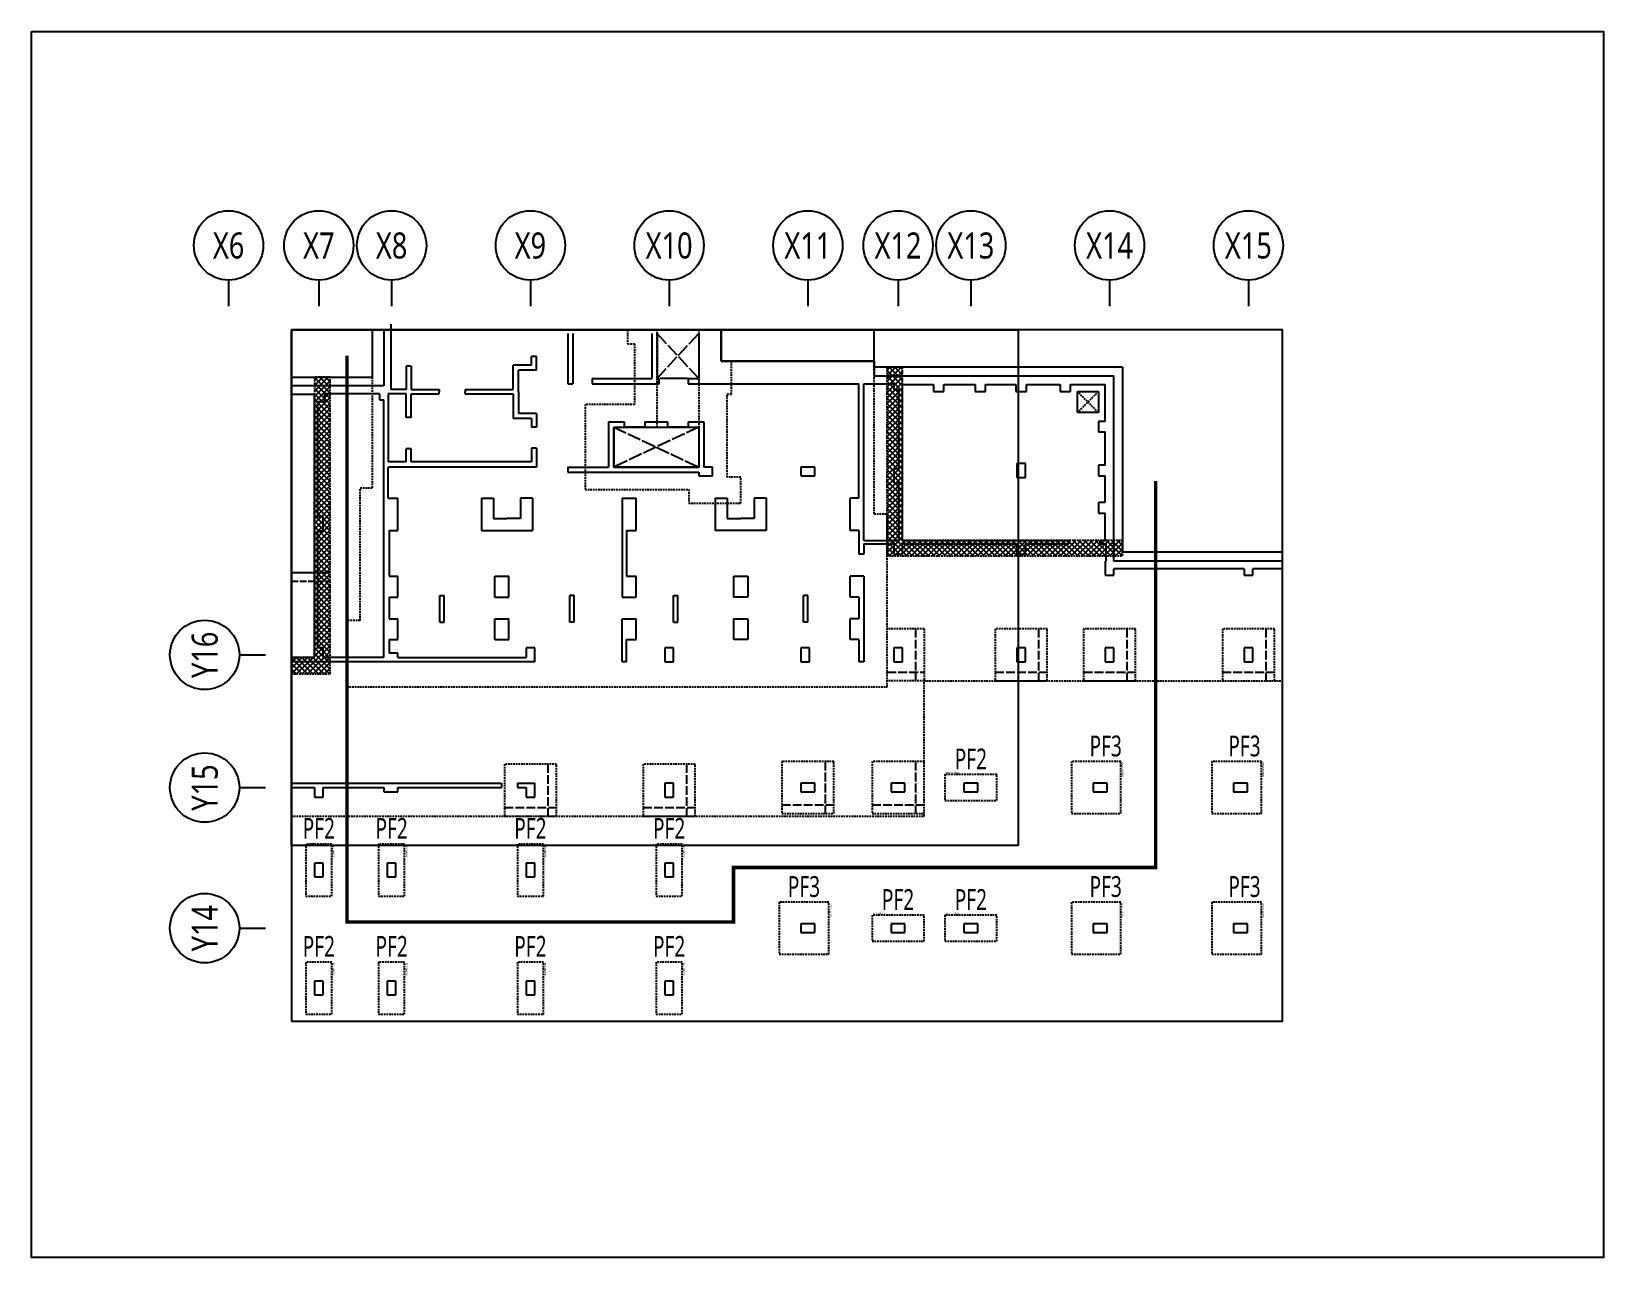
# Model space of a CAD drawing. Header units: millimetres. Extents: x 321717 to 696608, y -514806 to -16026.
# Drawn here: x 605955 to 696608, y -86685 to -16026 of the extents above; entities that cross this region are included whole.
import ezdxf
from ezdxf.enums import TextEntityAlignment as Align

# ---------------------------------------------------------------- set-up
doc = ezdxf.new("R2010")
doc.units = ezdxf.units.MM
doc.header["$LTSCALE"] = 65
for name, pattern in [('HID2', [7.5, 6, -1.5]), ('XS-기초$0$DDOT', [14, 12, -1, 0, -1]), ('XS-기초$0$HID', [2.3, 1.5, -0.8]), ('XS-기초$0$HID2', [7.5, 6, -1.5])]:
    doc.linetypes.add(name, pattern=pattern)
for name, color, linetype in [('BAR-Bot', 2, 'HID2'), ('BAR-TOP', 2, 'Continuous'), ('BUB', 7, 'Continuous'), ('CEN-P', 14, 'Continuous'), ('NAME-F', 6, 'Continuous'), ('XS-기초$0$BAR-B', 2, 'XS-기초$0$HID2'), ('XS-기초$0$EL7', 7, 'Continuous'), ('XS-기초$0$MAT', 3, 'XS-기초$0$HID'), ('XS-기초$0$OPEN', 9, 'XS-기초$0$DDOT'), ('XS-기초$0$PILE-P', 4, 'XS-기초$0$HID'), ('XS-기초$0$WALL', 11, 'Continuous'), ('XS-기초$0$기초꺽임', 4, 'XS-기초$0$HID'), ('XS-기초$0$기초꺽임-HAT', 5, 'Continuous'), ('XS-기초$0$기초연단', 3, 'Continuous'), ('XS-기초$0$집수정', 21, 'Continuous'), ('XS-기초$0$하부보강', 7, 'XS-기초$0$HID'), ('기초꺽임', 7, 'Continuous')]:
    doc.layers.add(name, color=color, linetype=linetype)
doc.layers.add('TEXT', color=3, linetype='Continuous', lineweight=9)
doc.layers.add('XS-기초$0$DEFPOINT', color=144, linetype='Continuous', plot=False)
doc.styles.add('XS-기초$0$맑은고딕', font='malgun_0.ttf')
doc.styles.add('맑은고딕', font='malgun_0.ttf')
pattern_1 = [(45, (464365.85, -234753.17), (-159.09903, 159.09903), []), (135, (464365.85, -234753.17), (-159.09903, -159.09903), [])]

# ---------------------------------------------------------------- blocks, each defined once
blk = doc.blocks.new('XS-기초$0$PF2')
at = {"layer": 'XS-기초$0$MAT', "linetype": 'XS-기초$0$HID'}
blk.add_lwpolyline([(-1500, -750), (1500, -750), (1500, 750), (-1500, 750)], close=True, dxfattribs=at)
at = {"layer": 'XS-기초$0$DEFPOINT', "color": 1, "style": 'XS-기초$0$맑은고딕'}
blk.add_text('PF2-THK950', height=100, dxfattribs=at).set_placement((-1450, 850), align=Align.MIDDLE_LEFT)
blk = doc.blocks.new('XS-기초$0$PF3')
at = {"layer": 'XS-기초$0$MAT', "linetype": 'XS-기초$0$HID'}
blk.add_lwpolyline([(-1500, -1650), (1500, -1650), (1500, 1200), (-1500, 1200)], close=True, dxfattribs=at)
at = {"layer": 'XS-기초$0$DEFPOINT', "color": 1, "style": 'XS-기초$0$맑은고딕'}
blk.add_text('PF3-THK1000', height=100, dxfattribs=at).set_placement((-1450, 1300), align=Align.MIDDLE_LEFT)
blk = doc.blocks.new('XS-기초$0$집수정-1.2x1.2')
at = {"layer": 'XS-기초$0$집수정'}
for p, q in [((0, 0), (0, 1200)), ((0, 1200), (1200, 1200)), ((1200, 1200), (1200, 0)), ((1200, 0), (0, 0))]:
    blk.add_line(p, q, dxfattribs=at)
at = {"layer": 'XS-기초$0$집수정', "linetype": 'XS-기초$0$HID'}
for p, q in [((0, 0), (1200, 1200)), ((0, 1200), (1200, 0))]:
    blk.add_line(p, q, dxfattribs=at)
blk = doc.blocks.new('BUB')
at = {"layer": 'BUB'}
blk.add_line((0, 1500), (0, 0), dxfattribs=at)
blk.add_circle((0, 3500), 2000, dxfattribs=at)

msp = doc.modelspace()

# ---------------------------------------------------------------- hatches: boundary and pattern name
at = {"layer": 'XS-기초$0$기초꺽임-HAT'}
h = msp.add_hatch(dxfattribs=at)
h.set_pattern_fill('ANSI37', color=256, scale=1800, style=0)
h.set_pattern_definition(pattern_1)
h.paths.add_polyline_path([(622275.8, -52103.2), (620944.1, -52103.2), (620944.1, -53053.2), (623175.8, -53053.2), (623175.8, -35953.2), (622275.8, -35953.2)])
h = msp.add_hatch(dxfattribs=at)
h.set_pattern_fill('ANSI37', color=8, scale=1800, style=0)
h.set_pattern_definition(pattern_1)
h.paths.add_polyline_path([(655275.8, -35378.2), (655275.8, -46253.2), (668875.8, -46253.2), (668875.8, -45353.2), (656175.8, -45353.2), (656175.8, -35378.2)])

# ---------------------------------------------------------------- linework, layer by layer
at = {"layer": 'BAR-Bot'}
msp.add_line((620944.1, -47698.2), (623115.8, -47698.2), dxfattribs=at)
at = {"layer": 'BAR-TOP'}
msp.add_line((620944.1, -47198.2), (623115.8, -47198.2), dxfattribs=at)
at = {"layer": 'CEN-P'}
msp.add_lwpolyline([(620944.1, -73059.2), (678098.6, -73059.2), (678098.6, -33217.8), (620944.1, -33217.8)], close=True, dxfattribs=at)
at = {"layer": 'XS-기초$0$BAR-B', "ltscale": 1.3}
for p, q in [((656925.8, -50453.2), (656925.8, -53453.2)), ((664025.8, -50453.2), (664025.8, -53453.2)), ((669125.8, -50453.2), (669125.8, -53453.2)), ((677125.8, -50453.2), (677125.8, -53453.2)), ((655305.8, -52953.2), (657425.8, -52953.2)), ((661525.8, -52953.2), (664525.8, -52953.2)), ((666625.8, -52953.2), (669625.8, -52953.2)), ((674625.8, -52953.2), (677625.8, -52953.2)), ((635725.8, -58253.2), (635725.8, -61253.2)), ((643725.8, -58253.2), (643725.8, -61253.2)), ((651725.8, -58103.2), (651725.8, -61103.2)), ((656925.8, -58103.2), (656925.8, -61103.2)), ((649225.8, -60603.2), (652225.8, -60603.2)), ((654425.8, -60603.2), (657425.8, -60603.2)), ((633225.8, -60753.2), (636225.8, -60753.2)), ((641225.8, -60753.2), (644225.8, -60753.2))]:
    msp.add_line(p, q, dxfattribs=at)
at = {"layer": 'XS-기초$0$EL7'}
for p, q in [((643775.8, -36028.2), (642205.8, -36028.2)), ((641320.8, -38828.2), (640130.8, -38828.2)), ((643830.8, -38828.2), (642640.8, -38828.2))]:
    msp.add_line(p, q, dxfattribs=at)
at = {"layer": 'XS-기초$0$MAT'}
for p, q in [((657425.8, -50453.2), (655305.8, -50453.2)), ((657425.8, -50453.2), (657425.8, -53453.2)), ((657425.8, -53453.2), (655305.8, -53453.2))]:
    msp.add_line(p, q, dxfattribs=at)
at = {"layer": 'XS-기초$0$OPEN'}
for p, q in [((644430.8, -36028.2), (642030.8, -33428.2)), ((642030.8, -36028.2), (644430.8, -33428.2)), ((639530.8, -38828.2), (644430.8, -41128.2)), ((644430.8, -38828.2), (639530.8, -41128.2))]:
    msp.add_line(p, q, dxfattribs=at)
at = {"layer": 'XS-기초$0$WALL', "color": 5}
for p, q in [((626275.8, -33217.8), (626275.8, -36453.2)), ((626675.8, -32898.2), (626675.8, -36668.2)), ((636880.8, -33428.2), (636880.8, -36328.2)), ((637180.8, -33428.2), (637180.8, -36328.2)), ((641730.8, -33428.2), (641730.8, -36028.2)), ((642030.8, -33428.2), (642030.8, -36028.2)), ((644430.8, -33428.2), (644430.8, -36028.2)), ((645730.8, -33217.8), (645730.8, -35028.2)), ((627860.8, -35313.2), (627560.8, -35313.2)), ((627560.8, -35313.2), (627560.8, -36668.2)), ((627860.8, -35313.2), (627860.8, -36668.2)), ((633730.8, -36668.2), (633730.8, -35248.2)), ((634780.8, -35248.2), (633730.8, -35248.2)), ((634780.8, -35248.2), (634780.8, -34758.2)), ((635080.8, -34758.2), (634780.8, -34758.2)), ((635080.8, -35548.2), (635080.8, -34758.2)), ((645730.8, -35028.2), (654555.8, -35028.2)), ((654555.8, -35028.2), (654555.8, -35878.2)), ((634030.8, -36793.2), (634030.8, -35548.2)), ((635080.8, -35548.2), (634030.8, -35548.2)), ((638290.8, -36028.2), (641730.8, -36028.2)), ((638290.8, -36028.2), (638290.8, -36328.2)), ((642030.8, -36028.2), (642155.8, -36028.2)), ((642155.8, -36328.2), (642155.8, -36028.2)), ((643825.8, -36028.2), (644430.8, -36028.2)), ((643825.8, -36028.2), (643825.8, -36328.2)), ((654555.8, -35878.2), (668375.8, -35878.2)), ((668375.8, -46553.2), (668375.8, -35878.2)), ((626275.8, -36453.2), (620944.1, -36453.2)), ((622275.8, -36953.2), (620944.1, -36953.2)), ((622275.8, -52103.2), (622275.8, -36953.2)), ((626025.8, -36903.2), (622875.8, -36903.2)), ((622875.8, -37353.2), (622875.8, -36903.2)), ((626025.8, -36903.2), (626025.8, -37253.2)), ((627560.8, -36918.2), (626525.8, -36918.2)), ((626525.8, -36918.2), (626525.8, -40828.2)), ((627560.8, -36668.2), (626675.8, -36668.2)), ((627560.8, -38273.2), (627560.8, -36918.2)), ((627860.8, -36668.2), (629460.8, -36668.2)), ((627860.8, -38273.2), (627860.8, -36918.2)), ((627860.8, -36918.2), (629460.8, -36918.2)), ((629460.8, -36668.2), (629460.8, -36793.2)), ((629460.8, -36918.2), (629460.8, -36793.2)), ((630960.8, -36668.2), (633730.8, -36668.2)), ((630960.8, -36668.2), (630960.8, -36793.2)), ((630960.8, -36918.2), (630960.8, -36793.2)), ((630960.8, -36918.2), (633730.8, -36918.2)), ((633730.8, -36918.2), (633730.8, -38338.2)), ((634030.8, -36793.2), (634030.8, -38038.2)), ((636880.8, -36328.2), (637180.8, -36328.2)), ((638290.8, -36328.2), (642155.8, -36328.2)), ((641730.8, -36328.2), (642155.8, -36328.2)), ((643825.8, -36328.2), (644830.8, -36328.2)), ((644830.8, -36328.2), (653655.8, -36328.2)), ((653655.8, -42928.2), (653655.8, -36328.2)), ((653955.8, -45353.2), (653955.8, -36328.2)), ((653955.8, -36328.2), (655675.8, -36328.2)), ((655675.8, -36328.2), (655675.8, -36678.2)), ((655675.8, -36678.2), (655975.8, -36678.2)), ((655975.8, -41238.2), (655975.8, -36678.2)), ((656175.8, -36378.2), (657975.8, -36378.2)), ((656175.8, -45353.2), (656175.8, -36378.2)), ((657975.8, -36378.2), (657975.8, -36778.2)), ((657975.8, -36778.2), (658575.8, -36778.2)), ((658575.8, -36378.2), (660375.8, -36378.2)), ((658575.8, -36778.2), (658575.8, -36378.2)), ((660375.8, -36378.2), (660375.8, -36778.2)), ((660375.8, -36778.2), (660975.8, -36778.2)), ((660975.8, -36378.2), (662725.8, -36378.2)), ((660975.8, -36778.2), (660975.8, -36378.2)), ((662725.8, -36378.2), (662725.8, -36778.2)), ((662725.8, -36778.2), (663325.8, -36778.2)), ((663325.8, -36378.2), (665275.8, -36378.2)), ((663325.8, -36778.2), (663325.8, -36378.2)), ((665275.8, -36378.2), (665275.8, -36778.2)), ((665275.8, -36778.2), (665875.8, -36778.2)), ((665875.8, -36378.2), (667875.8, -36378.2)), ((665875.8, -36778.2), (665875.8, -36378.2)), ((667875.8, -38503.2), (667875.8, -36378.2)), ((622475.8, -44003.2), (622475.8, -37353.2)), ((622475.8, -37353.2), (622875.8, -37353.2)), ((626025.8, -37253.2), (626275.8, -37253.2)), ((626275.8, -52103.2), (626275.8, -37253.2)), ((635080.8, -38038.2), (634030.8, -38038.2)), ((635080.8, -38038.2), (635080.8, -38828.2)), ((627860.8, -38273.2), (627560.8, -38273.2)), ((634780.8, -38338.2), (633730.8, -38338.2)), ((634780.8, -38338.2), (634780.8, -38828.2)), ((635080.8, -38828.2), (634780.8, -38828.2)), ((639230.8, -38528.2), (639230.8, -41128.2)), ((639230.8, -38528.2), (640130.8, -38528.2)), ((639530.8, -38828.2), (639530.8, -41128.2)), ((639530.8, -38828.2), (640130.8, -38828.2)), ((640130.8, -38528.2), (640130.8, -38828.2)), ((641320.8, -38528.2), (642640.8, -38528.2)), ((641320.8, -38528.2), (641320.8, -38828.2)), ((641320.8, -38828.2), (642640.8, -38828.2)), ((642640.8, -38528.2), (642640.8, -38828.2)), ((643830.8, -38528.2), (644730.8, -38528.2)), ((643830.8, -38528.2), (643830.8, -38828.2)), ((643830.8, -38828.2), (644430.8, -38828.2)), ((644430.8, -38828.2), (644430.8, -41128.2)), ((644730.8, -38528.2), (644730.8, -41138.2)), ((667875.8, -38503.2), (667475.8, -38503.2)), ((667475.8, -38503.2), (667475.8, -39103.2)), ((667475.8, -39103.2), (667875.8, -39103.2)), ((667875.8, -41028.2), (667875.8, -39103.2)), ((627860.8, -40083.2), (627560.8, -40083.2)), ((627560.8, -40828.2), (627560.8, -40083.2)), ((627860.8, -40828.2), (627860.8, -40083.2)), ((634780.8, -40048.2), (634780.8, -40828.2)), ((635080.8, -40048.2), (634780.8, -40048.2)), ((635080.8, -40048.2), (635080.8, -40828.2)), ((627560.8, -40828.2), (626525.8, -40828.2)), ((635080.8, -41128.2), (626525.8, -41128.2)), ((626525.8, -42928.2), (626525.8, -41128.2)), ((634780.8, -40828.2), (627860.8, -40828.2)), ((635080.8, -40828.2), (635080.8, -41128.2)), ((636880.8, -41128.2), (636880.8, -41428.2)), ((636880.8, -41128.2), (639230.8, -41128.2)), ((636880.8, -41428.2), (644430.8, -41428.2)), ((639530.8, -41128.2), (644430.8, -41128.2)), ((644430.8, -41428.2), (644430.8, -41638.2)), ((644430.8, -41638.2), (645230.8, -41638.2)), ((645230.8, -41138.2), (644730.8, -41138.2)), ((645230.8, -41638.2), (645230.8, -41138.2)), ((651125.8, -41138.2), (650325.8, -41138.2)), ((650325.8, -41138.2), (650325.8, -41638.2)), ((650325.8, -41638.2), (651125.8, -41638.2)), ((651125.8, -41638.2), (651125.8, -41138.2)), ((655975.8, -41238.2), (655675.8, -41238.2)), ((655675.8, -41238.2), (655675.8, -42038.2)), ((663275.8, -40928.2), (662775.8, -40928.2)), ((662775.8, -40928.2), (662775.8, -41728.2)), ((663275.8, -41728.2), (663275.8, -40928.2)), ((667875.8, -41028.2), (667475.8, -41028.2)), ((667475.8, -41028.2), (667475.8, -41628.2)), ((667475.8, -41628.2), (667875.8, -41628.2)), ((667875.8, -43178.2), (667875.8, -41628.2)), ((655675.8, -42038.2), (655975.8, -42038.2)), ((655975.8, -45353.2), (655975.8, -42038.2)), ((662775.8, -41728.2), (663275.8, -41728.2)), ((626525.8, -42928.2), (627075.8, -42928.2)), ((627075.8, -44788.2), (627075.8, -42928.2)), ((631900.8, -42928.2), (632600.8, -42928.2)), ((631900.8, -42928.2), (631900.8, -44788.2)), ((632600.8, -42928.2), (632600.8, -44088.2)), ((634850.8, -42928.2), (634150.8, -42928.2)), ((634150.8, -42928.2), (634150.8, -44088.2)), ((634850.8, -42928.2), (634850.8, -44788.2)), ((640015.8, -42928.2), (640015.8, -48623.2)), ((640015.8, -42928.2), (640815.8, -42928.2)), ((640815.8, -44788.2), (640815.8, -42928.2)), ((645380.8, -42928.2), (645380.8, -44788.2)), ((645380.8, -42928.2), (646080.8, -42928.2)), ((646080.8, -42928.2), (646080.8, -44088.2)), ((648330.8, -42928.2), (647630.8, -42928.2)), ((647630.8, -42928.2), (647630.8, -44088.2)), ((648330.8, -42928.2), (648330.8, -44788.2)), ((653155.8, -44788.2), (653155.8, -42928.2)), ((653655.8, -42928.2), (653155.8, -42928.2)), ((667875.8, -43178.2), (667475.8, -43178.2)), ((667475.8, -43178.2), (667475.8, -43778.2)), ((622775.8, -44003.2), (622475.8, -44003.2)), ((622775.8, -44803.2), (622775.8, -44003.2)), ((632600.8, -44088.2), (633375.8, -44088.2)), ((634150.8, -44088.2), (633375.8, -44088.2)), ((646080.8, -44088.2), (646855.8, -44088.2)), ((647630.8, -44088.2), (646855.8, -44088.2)), ((667475.8, -43778.2), (667875.8, -43778.2)), ((667875.8, -45353.2), (667875.8, -43778.2)), ((622475.8, -51553.2), (622475.8, -44803.2)), ((622475.8, -44803.2), (622775.8, -44803.2)), ((626575.8, -44788.2), (627075.8, -44788.2)), ((626575.8, -44788.2), (626575.8, -47423.2)), ((631900.8, -44788.2), (634850.8, -44788.2)), ((640265.8, -44788.2), (640815.8, -44788.2)), ((640265.8, -44788.2), (640265.8, -47423.2)), ((648330.8, -44788.2), (645380.8, -44788.2)), ((653655.8, -44788.2), (653155.8, -44788.2)), ((653655.8, -44788.2), (653655.8, -46153.2)), ((653955.8, -46153.2), (653655.8, -46153.2)), ((653955.8, -45353.2), (655975.8, -45353.2)), ((653955.8, -45553.2), (653955.8, -46153.2)), ((653955.8, -45553.2), (655675.8, -45553.2)), ((655675.8, -45553.2), (655675.8, -46153.2)), ((655675.8, -46153.2), (656175.8, -46153.2)), ((656175.8, -45353.2), (665765.8, -45353.2)), ((656175.8, -45553.2), (662775.8, -45553.2)), ((656175.8, -46153.2), (656175.8, -45553.2)), ((662775.8, -45553.2), (662775.8, -46153.2)), ((662775.8, -46153.2), (663275.8, -46153.2)), ((663275.8, -45553.2), (665765.8, -45553.2)), ((663275.8, -46153.2), (663275.8, -45553.2)), ((665765.8, -45553.2), (665765.8, -45353.2)), ((667575.8, -45353.2), (667875.8, -45353.2)), ((667575.8, -45553.2), (667575.8, -45353.2)), ((667575.8, -45553.2), (667925.8, -45553.2)), ((667925.8, -46553.2), (667925.8, -45553.2)), ((667925.8, -46553.2), (667875.8, -46553.2)), ((667875.8, -46553.2), (667875.8, -47353.2)), ((678098.6, -46553.2), (668375.8, -46553.2)), ((668375.8, -47353.2), (668375.8, -47003.2)), ((675875.8, -47003.2), (668375.8, -47003.2)), ((675875.8, -47003.2), (675875.8, -47353.2)), ((678098.6, -47003.2), (676375.8, -47003.2)), ((676375.8, -47353.2), (676375.8, -47003.2)), ((626575.8, -47423.2), (627075.8, -47423.2)), ((627075.8, -48623.2), (627075.8, -47423.2)), ((632675.8, -47423.2), (633475.8, -47423.2)), ((632675.8, -48623.2), (632675.8, -47423.2)), ((633475.8, -48623.2), (633475.8, -47423.2)), ((640265.8, -47423.2), (640815.8, -47423.2)), ((640815.8, -48623.2), (640815.8, -47423.2)), ((646455.8, -48623.2), (646455.8, -47423.2)), ((646455.8, -47423.2), (647255.8, -47423.2)), ((647255.8, -47423.2), (647255.8, -48623.2)), ((653955.8, -47423.2), (653155.8, -47423.2)), ((653155.8, -48623.2), (653155.8, -47423.2)), ((653955.8, -47423.2), (653955.8, -52353.2)), ((667875.8, -47353.2), (668375.8, -47353.2)), ((675875.8, -47353.2), (676375.8, -47353.2)), ((626575.8, -48623.2), (627075.8, -48623.2)), ((626575.8, -48623.2), (626575.8, -49868.2)), ((629505.8, -50068.2), (629505.8, -48533.2)), ((629505.8, -48533.2), (629755.8, -48533.2)), ((629755.8, -50068.2), (629755.8, -48533.2)), ((632675.8, -48623.2), (633475.8, -48623.2)), ((636995.8, -50068.2), (636995.8, -48533.2)), ((637245.8, -48533.2), (636995.8, -48533.2)), ((637245.8, -50068.2), (637245.8, -48533.2)), ((640015.8, -48623.2), (640815.8, -48623.2)), ((642985.8, -50068.2), (642985.8, -48533.2)), ((642985.8, -48533.2), (643235.8, -48533.2)), ((643235.8, -50068.2), (643235.8, -48533.2)), ((647255.8, -48623.2), (646455.8, -48623.2)), ((650475.8, -50068.2), (650475.8, -48533.2)), ((650725.8, -48533.2), (650475.8, -48533.2)), ((650725.8, -50068.2), (650725.8, -48533.2)), ((653655.8, -48623.2), (653155.8, -48623.2)), ((653655.8, -48623.2), (653655.8, -49868.2)), ((626575.8, -49868.2), (627075.8, -49868.2)), ((627075.8, -51068.2), (627075.8, -49868.2)), ((629505.8, -50068.2), (629755.8, -50068.2)), ((632675.8, -49868.2), (633475.8, -49868.2)), ((632675.8, -51068.2), (632675.8, -49868.2)), ((633475.8, -51068.2), (633475.8, -49868.2)), ((637245.8, -50068.2), (636995.8, -50068.2)), ((640015.8, -49868.2), (640815.8, -49868.2)), ((640015.8, -52353.2), (640015.8, -49868.2)), ((640815.8, -51068.2), (640815.8, -49868.2)), ((642985.8, -50068.2), (643235.8, -50068.2)), ((646455.8, -51068.2), (646455.8, -49868.2)), ((646455.8, -49868.2), (647255.8, -49868.2)), ((647255.8, -49868.2), (647255.8, -51068.2)), ((650725.8, -50068.2), (650475.8, -50068.2)), ((653155.8, -51068.2), (653155.8, -49868.2)), ((653655.8, -49868.2), (653155.8, -49868.2)), ((622775.8, -51553.2), (622475.8, -51553.2)), ((622775.8, -52103.2), (622775.8, -51553.2)), ((626575.8, -51068.2), (627075.8, -51068.2)), ((626575.8, -51068.2), (626575.8, -51853.2)), ((632675.8, -51068.2), (633475.8, -51068.2)), ((634975.8, -51553.2), (634475.8, -51553.2)), ((634475.8, -51553.2), (634475.8, -52103.2)), ((634975.8, -52353.2), (634975.8, -51553.2)), ((640265.8, -51068.2), (640815.8, -51068.2)), ((640265.8, -52353.2), (640265.8, -51068.2)), ((642975.8, -51553.2), (642475.8, -51553.2)), ((642475.8, -51553.2), (642475.8, -52353.2)), ((642975.8, -52353.2), (642975.8, -51553.2)), ((647255.8, -51068.2), (646455.8, -51068.2)), ((650825.8, -51553.2), (650325.8, -51553.2)), ((650325.8, -51553.2), (650325.8, -52353.2)), ((650825.8, -52353.2), (650825.8, -51553.2)), ((653655.8, -51068.2), (653155.8, -51068.2)), ((653655.8, -51068.2), (653655.8, -52353.2)), ((656175.8, -51553.2), (655675.8, -51553.2)), ((655675.8, -51553.2), (655675.8, -52353.2)), ((656175.8, -52353.2), (656175.8, -51553.2)), ((663275.8, -51553.2), (662775.8, -51553.2)), ((662775.8, -51553.2), (662775.8, -52353.2)), ((663275.8, -52353.2), (663275.8, -51553.2)), ((668375.8, -51553.2), (667875.8, -51553.2)), ((667875.8, -51553.2), (667875.8, -52353.2)), ((668375.8, -52353.2), (668375.8, -51553.2)), ((676375.8, -51553.2), (675875.8, -51553.2)), ((675875.8, -51553.2), (675875.8, -52353.2)), ((676375.8, -52353.2), (676375.8, -51553.2)), ((622275.8, -52103.2), (620944.1, -52103.2)), ((634975.8, -52353.2), (620944.1, -52353.2)), ((626275.8, -52103.2), (622775.8, -52103.2)), ((627075.8, -51853.2), (626575.8, -51853.2)), ((627075.8, -52103.2), (627075.8, -51853.2)), ((627075.8, -52103.2), (634475.8, -52103.2)), ((640265.8, -52353.2), (640015.8, -52353.2)), ((642475.8, -52353.2), (642975.8, -52353.2)), ((650325.8, -52353.2), (650825.8, -52353.2)), ((653955.8, -52353.2), (653655.8, -52353.2)), ((655675.8, -52353.2), (656175.8, -52353.2)), ((662775.8, -52353.2), (663275.8, -52353.2)), ((667875.8, -52353.2), (668375.8, -52353.2)), ((675875.8, -52353.2), (676375.8, -52353.2)), ((620944.1, -59353.2), (633065.8, -59353.2)), ((620944.1, -59603.2), (622275.8, -59603.2)), ((622275.8, -59603.2), (622275.8, -60153.2)), ((622775.8, -59603.2), (626275.8, -59603.2)), ((622775.8, -60153.2), (622775.8, -59603.2)), ((626275.8, -59603.2), (626275.8, -59853.2)), ((627075.8, -59603.2), (633065.8, -59603.2)), ((627075.8, -59853.2), (627075.8, -59603.2)), ((633065.8, -59353.2), (633065.8, -59603.2)), ((633975.8, -59353.2), (634975.8, -59353.2)), ((633975.8, -59353.2), (633975.8, -59603.2)), ((633975.8, -59603.2), (634475.8, -59603.2)), ((634475.8, -59603.2), (634475.8, -60153.2)), ((634975.8, -60153.2), (634975.8, -59353.2)), ((642975.8, -59353.2), (642475.8, -59353.2)), ((642475.8, -59353.2), (642475.8, -60153.2)), ((642975.8, -60153.2), (642975.8, -59353.2)), ((650325.8, -59353.2), (650325.8, -59853.2)), ((651125.8, -59353.2), (650325.8, -59353.2)), ((651125.8, -59853.2), (651125.8, -59353.2)), ((655525.8, -59353.2), (655525.8, -59853.2)), ((656325.8, -59353.2), (655525.8, -59353.2)), ((656325.8, -59853.2), (656325.8, -59353.2)), ((659725.8, -59353.2), (659725.8, -59853.2)), ((660525.8, -59353.2), (659725.8, -59353.2)), ((660525.8, -59853.2), (660525.8, -59353.2)), ((667175.8, -59353.2), (667175.8, -59853.2)), ((667975.8, -59353.2), (667175.8, -59353.2)), ((667975.8, -59853.2), (667975.8, -59353.2)), ((675275.8, -59353.2), (675275.8, -59853.2)), ((676075.8, -59353.2), (675275.8, -59353.2)), ((676075.8, -59853.2), (676075.8, -59353.2)), ((622275.8, -60153.2), (622775.8, -60153.2)), ((626275.8, -59853.2), (627075.8, -59853.2)), ((634475.8, -60153.2), (634975.8, -60153.2)), ((642475.8, -60153.2), (642975.8, -60153.2)), ((650325.8, -59853.2), (651125.8, -59853.2)), ((655525.8, -59853.2), (656325.8, -59853.2)), ((659725.8, -59853.2), (660525.8, -59853.2)), ((667175.8, -59853.2), (667975.8, -59853.2)), ((675275.8, -59853.2), (676075.8, -59853.2)), ((622775.8, -63953.2), (622275.8, -63953.2)), ((622275.8, -63953.2), (622275.8, -64753.2)), ((622775.8, -64753.2), (622775.8, -63953.2)), ((626975.8, -63953.2), (626475.8, -63953.2)), ((626475.8, -63953.2), (626475.8, -64753.2)), ((626975.8, -64753.2), (626975.8, -63953.2)), ((634975.8, -63953.2), (634475.8, -63953.2)), ((634475.8, -63953.2), (634475.8, -64753.2)), ((634975.8, -64753.2), (634975.8, -63953.2)), ((642975.8, -63953.2), (642475.8, -63953.2)), ((642475.8, -63953.2), (642475.8, -64753.2)), ((642975.8, -64753.2), (642975.8, -63953.2)), ((622275.8, -64753.2), (622775.8, -64753.2)), ((626475.8, -64753.2), (626975.8, -64753.2)), ((634475.8, -64753.2), (634975.8, -64753.2)), ((642475.8, -64753.2), (642975.8, -64753.2)), ((650325.8, -67453.2), (650325.8, -67953.2)), ((651125.8, -67453.2), (650325.8, -67453.2)), ((650325.8, -67953.2), (651125.8, -67953.2)), ((651125.8, -67953.2), (651125.8, -67453.2)), ((655525.8, -67453.2), (655525.8, -67953.2)), ((656325.8, -67453.2), (655525.8, -67453.2)), ((655525.8, -67953.2), (656325.8, -67953.2)), ((656325.8, -67953.2), (656325.8, -67453.2)), ((659725.8, -67453.2), (659725.8, -67953.2)), ((660525.8, -67453.2), (659725.8, -67453.2)), ((659725.8, -67953.2), (660525.8, -67953.2)), ((660525.8, -67953.2), (660525.8, -67453.2)), ((667175.8, -67453.2), (667175.8, -67953.2)), ((667975.8, -67453.2), (667175.8, -67453.2)), ((667175.8, -67953.2), (667975.8, -67953.2)), ((667975.8, -67953.2), (667975.8, -67453.2)), ((675275.8, -67453.2), (675275.8, -67953.2)), ((676075.8, -67453.2), (675275.8, -67453.2)), ((675275.8, -67953.2), (676075.8, -67953.2)), ((676075.8, -67953.2), (676075.8, -67453.2)), ((622775.8, -70753.2), (622275.8, -70753.2)), ((622275.8, -70753.2), (622275.8, -71553.2)), ((622275.8, -71553.2), (622775.8, -71553.2)), ((622775.8, -71553.2), (622775.8, -70753.2)), ((626975.8, -70753.2), (626475.8, -70753.2)), ((626475.8, -70753.2), (626475.8, -71553.2)), ((626475.8, -71553.2), (626975.8, -71553.2)), ((626975.8, -71553.2), (626975.8, -70753.2)), ((634975.8, -70753.2), (634475.8, -70753.2)), ((634475.8, -70753.2), (634475.8, -71553.2)), ((634475.8, -71553.2), (634975.8, -71553.2)), ((634975.8, -71553.2), (634975.8, -70753.2)), ((642975.8, -70753.2), (642475.8, -70753.2)), ((642475.8, -70753.2), (642475.8, -71553.2)), ((642475.8, -71553.2), (642975.8, -71553.2)), ((642975.8, -71553.2), (642975.8, -70753.2))]:
    msp.add_line(p, q, dxfattribs=at)
at = {"layer": 'XS-기초$0$WALL'}
for points in [[(605955.2, -16026), (696608, -16026), (696608, -86685.2), (605955.2, -86685.2)], [(662851.5, -62934.7), (620944.1, -62934.7), (620944.1, -33217.8), (662851.5, -33217.8)]]:
    msp.add_lwpolyline(points, close=True, dxfattribs=at)
at = {"layer": 'XS-기초$0$기초꺽임'}
for points in [[(640330.8, -33217.8), (640330.8, -34028.2), (640730.8, -34028.2), (640730.8, -37528.2), (637880.8, -37528.2), (637880.8, -42428.2), (643855.8, -42428.2), (643855.8, -43208.2), (646855.8, -43208.2), (646855.8, -41708.2), (646080.8, -41708.2), (646080.8, -36928.2), (646330.8, -36928.2), (646330.8, -35028.2), (645730.8, -35028.2), (645730.8, -33217.8)], [(644430.8, -33217.8), (644430.8, -41128.2), (639530.8, -41128.2), (639530.8, -38828.2), (642030.8, -38828.2), (642030.8, -33217.8)], [(620944.1, -53053.2), (623175.8, -53053.2), (623175.8, -35953.2), (622275.8, -35953.2), (622275.8, -52103.2), (620944.1, -52103.2)]]:
    msp.add_lwpolyline(points, dxfattribs=at)
msp.add_lwpolyline([(655275.8, -35378.2), (655275.8, -46253.2), (668875.8, -46253.2), (668875.8, -45353.2), (656175.8, -45353.2), (656175.8, -35378.2)], close=True, dxfattribs=at)
at = {"layer": 'XS-기초$0$기초연단'}
for p, q in [((625605.8, -33217.8), (625605.8, -35953.2)), ((645730.8, -35028.2), (645730.8, -33217.8)), ((654555.8, -35378.2), (654555.8, -33217.8)), ((654555.8, -35028.2), (645730.8, -35028.2)), ((654555.8, -35378.2), (654555.8, -35028.2)), ((620944.1, -35953.2), (625605.8, -35953.2)), ((668875.8, -35378.2), (654555.8, -35378.2)), ((668875.8, -35378.2), (668875.8, -46028.2)), ((678098.6, -46028.2), (668875.8, -46028.2))]:
    msp.add_line(p, q, dxfattribs=at)
at = {"layer": 'XS-기초$0$기초연단', "linetype": 'XS-기초$0$HID'}
for p, q in [((625605.8, -35953.2), (625605.8, -42348.2)), ((654555.8, -43828.2), (654555.8, -35378.2)), ((624900.8, -49978.2), (624900.8, -42348.2)), ((625605.8, -42348.2), (624900.8, -42348.2)), ((654555.8, -43828.2), (655305.8, -43828.2)), ((655305.8, -53803.2), (655305.8, -43828.2)), ((624150.8, -49978.2), (624150.8, -53803.2)), ((624900.8, -49978.2), (624150.8, -49978.2)), ((657425.8, -53453.2), (678098.6, -53453.2)), ((657425.8, -61253.2), (657425.8, -53453.2)), ((624150.8, -53803.2), (655305.8, -53803.2)), ((620944.1, -61253.2), (657425.8, -61253.2))]:
    msp.add_line(p, q, dxfattribs=at)
at = {"layer": 'XS-기초$0$하부보강', "linetype": 'XS-기초$0$HID'}
for points in [[(661525.8, -53453.2), (664525.8, -53453.2), (664525.8, -50453.2), (661525.8, -50453.2)], [(666625.8, -53453.2), (669625.8, -53453.2), (669625.8, -50453.2), (666625.8, -50453.2)], [(674625.8, -53453.2), (677625.8, -53453.2), (677625.8, -50453.2), (674625.8, -50453.2)], [(633225.8, -61253.2), (636225.8, -61253.2), (636225.8, -58253.2), (633225.8, -58253.2)], [(641225.8, -61253.2), (644225.8, -61253.2), (644225.8, -58253.2), (641225.8, -58253.2)], [(649225.8, -61103.2), (652225.8, -61103.2), (652225.8, -58103.2), (649225.8, -58103.2)], [(654425.8, -61103.2), (657425.8, -61103.2), (657425.8, -58103.2), (654425.8, -58103.2)]]:
    msp.add_lwpolyline(points, close=True, dxfattribs=at)
at = {"layer": '기초꺽임', "color": 1, "const_width": 200}
msp.add_lwpolyline([(624150.8, -34710.2), (624150.8, -67353.2), (646439.8, -67353.2), (646439.8, -64203.2), (670775.8, -64203.2), (670775.8, -41942.3)], dxfattribs=at)
at = {"layer": '기초꺽임'}
msp.add_lwpolyline([(639530.8, -38828.2), (644430.8, -38828.2), (644430.8, -41128.2), (639530.8, -41128.2)], close=True, dxfattribs=at)

# ---------------------------------------------------------------- block references
at = {"layer": 'BUB'}
for p in [(617325.8, -31854.6), (622525.8, -31854.6), (626725.8, -31854.6), (634725.8, -31854.6), (642725.8, -31854.6), (650725.8, -31854.6), (655925.8, -31854.6), (660125.8, -31854.6), (668125.8, -31854.6), (676125.8, -31854.6)]:
    msp.add_blockref('BUB', p, dxfattribs=at)
at = {"layer": 'BUB', "rotation": 89.99999999999984}
for p in [(619444.5, -51953.2), (619444.5, -59603.2), (619444.5, -67703.2)]:
    msp.add_blockref('BUB', p, dxfattribs=at)
at = {"layer": 'XS-기초$0$PILE-P'}
for p in [(660125.8, -59603.2), (655925.8, -67703.2), (660125.8, -67703.2)]:
    msp.add_blockref('XS-기초$0$PF2', p, dxfattribs=at)
at = {"layer": 'XS-기초$0$PILE-P', "rotation": 270}
for name, p in [('XS-기초$0$PF3', (667575.8, -59603.2)), ('XS-기초$0$PF3', (675675.8, -59603.2)), ('XS-기초$0$PF2', (622525.8, -64353.2)), ('XS-기초$0$PF2', (626725.8, -64353.2)), ('XS-기초$0$PF2', (634725.8, -64353.2)), ('XS-기초$0$PF2', (642725.8, -64353.2)), ('XS-기초$0$PF3', (650725.8, -67703.2)), ('XS-기초$0$PF3', (667575.8, -67703.2)), ('XS-기초$0$PF3', (675675.8, -67703.2)), ('XS-기초$0$PF2', (622525.8, -71153.2)), ('XS-기초$0$PF2', (626725.8, -71153.2)), ('XS-기초$0$PF2', (634725.8, -71153.2)), ('XS-기초$0$PF2', (642725.8, -71153.2))]:
    msp.add_blockref(name, p, dxfattribs=at)
at = {"layer": 'XS-기초$0$집수정', "rotation": 180}
msp.add_blockref('XS-기초$0$집수정-1.2x1.2', (667475.8, -36778.2), dxfattribs=at)

# ---------------------------------------------------------------- texts
at = {"layer": 'NAME-F', "style": '맑은고딕', "width": 0.7}
for s, p in [('PF3', (667900.8, -57203.2)), ('PF3', (675900.8, -57203.2)), ('PF2', (660125.8, -57953.2)), ('PF2', (622525.8, -61953.2)), ('PF2', (626725.8, -61953.2)), ('PF2', (634725.8, -61953.2)), ('PF2', (642725.8, -61953.2)), ('PF3', (650500.8, -65303.2)), ('PF3', (667900.8, -65303.2)), ('PF3', (675900.8, -65303.2)), ('PF2', (655925.8, -66053.2)), ('PF2', (660125.8, -66053.2)), ('PF2', (622525.8, -68753.2)), ('PF2', (626725.8, -68753.2)), ('PF2', (634725.8, -68753.2)), ('PF2', (642725.8, -68753.2))]:
    msp.add_text(s, height=1200, dxfattribs=at).set_placement(p, align=Align.MIDDLE_CENTER)
at = {"layer": 'TEXT', "style": '맑은고딕', "width": 0.8}
for s, p in [('X6', (617325.8, -28360.6)), ('X7', (622525.8, -28360.6)), ('X8', (626725.8, -28360.6)), ('X9', (634725.8, -28360.6)), ('X10', (642725.8, -28360.6)), ('X11', (650725.8, -28360.6)), ('X12', (655925.8, -28360.6)), ('X13', (660125.8, -28360.6)), ('X14', (668125.8, -28360.6)), ('X15', (676125.8, -28360.6))]:
    msp.add_text(s, height=1500, dxfattribs=at).set_placement(p, align=Align.MIDDLE_CENTER)
for s, p in [('Y16', (615950.4, -51953.2)), ('Y15', (615950.4, -59603.2)), ('Y14', (615950.4, -67703.2))]:
    msp.add_text(s, height=1500, rotation=90, dxfattribs=at).set_placement(p, align=Align.MIDDLE_CENTER)

doc.saveas('drawing.dxf')
